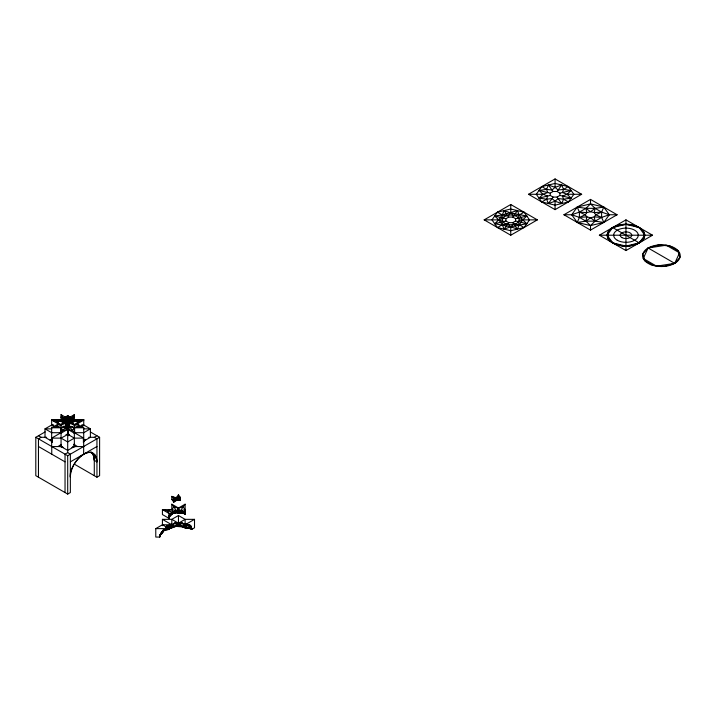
<?xml version="1.0" encoding="UTF-8"?>
<svg xmlns="http://www.w3.org/2000/svg" width="716" height="716" viewBox="0 0 716 716"><rect width="100%" height="100%" fill="white"/><g stroke="black" fill="none" stroke-linecap="round" stroke-linejoin="round"><path stroke-width="1.07" d="M77.247 446.292A9.398 5.424 0 0 1 74.348 446.56L67.698 450.4L61.057 446.56L61.057 424.758L67.698 422.512L68.271 420.086L72.397 420.408L72.397 423.63L69.649 423.63L67.698 424.758L65.756 423.63L62.999 423.63L62.954 420.382L64.923 419.272L66.302 419.37A1.486 1.128 -34.9 0 0 65.362 419.907M65.756 423.63L67.698 426.342L69.649 423.63L69.479 420.954L70.258 421.769A1.486 0.859 0 0 1 69.649 422.046A1.486 0.859 0 0 1 69.049 422.449M69.568 421.33C70.49 422.297 68.843 422.458 69.246 421.089L69.175 422.395L68.96 420.829M64.297 420.543L61.057 417.079L66.293 419.612L65.711 420.399L65.675 423.621L67.644 422.512A1.486 0.859 0 0 0 68.387 422.574M65.926 419.218L67.528 418.699L66.221 419.433A1.486 0.859 0 0 1 67.698 419.334L66.785 418.681L66.391 419.379A1.486 0.456 76.9 0 0 65.863 419.2L65.326 419.952L65.612 419.361M66.328 420.972L66.293 419.612L62.954 420.382L67.089 420.077L69.649 422.001L72.397 422.046L74.348 420.918L72.397 419.8L72.397 418.162L69.649 418.162L67.322 419.272L68.673 418.699C68.799 420.686 66.955 417.455 69.013 419.388A1.486 0.465 -76.6 0 1 69.524 419.209L70.052 419.961L69.434 419.334A1.486 1.128 -35.7 0 0 69.076 419.37A1.486 0.859 0 0 0 67.698 419.334A1.486 0.474 -76.2 0 0 67.116 418.905L66.149 419.021L67.116 418.905A1.486 0.456 76.9 0 0 66.561 419.325L66.391 419.379C65.299 419.898 67.107 418.09 66.937 419.272M74.267 432.133L74.24 432.84A5.093 2.945 0 0 1 74.043 433.055M171.903 514.034L174.606 512.468L178.436 512.468M61.263 431.417A5.084 3.84 -35.7 0 0 61.057 432.697L61.218 430.889L61.164 432.84L61.218 431.578L61.057 432.697L51.659 438.12L61.057 438.12L67.966 434.344A5.093 2.945 0 0 0 69.166 434.496M69.649 423.63L69.076 422.843L69.649 422.046L71.027 421.715L72.397 422.046L74.348 424.758L67.698 422.512L68.271 420.086L69.649 422.001L74.348 424.758L74.348 446.56L72.397 447.419M68.396 433.565L67.957 431.838L67.698 434.281L74.348 438.12L83.745 438.12L74.348 432.697A5.084 3.84 35.7 0 0 74.142 431.417M69.076 420.972L69.076 419.621L71.027 418.493L67.698 417.079L64.359 418.475L64.923 419.272L64.333 420.059L65.711 420.399L65.675 423.621L66.266 422.834L65.881 420.936L65.102 421.76A1.486 0.859 0 0 0 65.711 422.028A1.486 0.859 0 0 0 66.203 422.404M172.449 512.62L171.929 514.401A5.093 2.945 0 0 1 178.203 512.898L177.899 510.821L176.521 511.519A5.084 3.84 35.7 0 0 172.842 512.208M169.781 515.037L171.822 514.544L171.885 513.569L171.563 514.607A5.093 2.945 0 0 0 169.236 515.923M175.089 510.857A5.084 1.593 76.6 0 0 174.57 512.96L175.572 512.781L174.829 511.242L173.648 513.247L174.579 512.969L175.143 510.821L176.234 512.763L177.899 510.821L176.064 510.821L177.693 510.768M175.545 512.262L178.463 512.96L179.036 510.821L180.414 511.519A5.084 3.84 -35.7 0 1 185.113 514.544L185.113 504.198L178.463 508.038L176.521 511.519A5.084 1.593 -76.6 0 1 178.463 512.96L181.39 512.262M185.032 514.034L184.272 513.757L184.11 512.28L185.005 514.401A5.093 2.945 0 0 0 178.731 512.898L178.499 512.468M168.761 516.719L169.066 518.384A5.084 3.84 -35.7 0 1 173.764 513.112L171.822 509.631L171.822 504.198L178.463 508.038L180.414 511.519A5.084 1.593 76.6 0 0 178.463 512.96L178.4 511.976M51.919 442.399A9.398 5.424 0 0 1 51.659 441.137L51.883 439.015M62.999 447.419L61.057 446.56L61.281 444.439M69.076 424.731L69.649 426.647L67.698 429.358L61.057 433.198L65.756 426.647L66.328 424.731M159.829 536.069L163.311 529.903L162.425 533.223A9.398 5.424 0 0 0 159.668 537.063L155.775 537.063L155.775 528.614L162.425 524.783L171.822 524.783L162.425 519.351L162.425 525.687M168.224 528.211A9.398 5.424 0 0 1 171.822 527.799C171.339 523.396 176.002 522.25 179.322 523.593M174.767 500.117A2.757 1.593 60 0 0 174.57 500.985L175.805 500.573L176.521 499.392L175.348 499.661L173.764 502.113L175.143 499.723L176.521 499.858A2.757 2.246 0 0 0 173.764 502.113L171.822 499.392L171.822 496.385L178.463 498.631L180.414 497.504L178.463 494.792L176.521 497.504L176.521 500.52A2.757 1.593 0 0 0 173.764 502.113L173.764 497.504L176.521 497.504L178.463 496.385L180.414 497.504L180.414 500.52A2.757 1.593 0 0 0 176.521 500.52L174.686 500.52M171.822 504.198L176.521 510.75L171.822 509.631L162.425 509.631L162.425 514.544L169.066 518.384L169.701 516.155L171.634 513.426M64.377 426.432L65.756 426.011L66.328 426.897L61.057 427.774L56.358 426.647L58.3 423.935L58.3 420.918C60.484 420.847 64.87 423.8 66.114 421.08C67.071 422.834 64.789 422.279 65.782 421.321M169.728 514.544L171.822 514.544L171.983 513.515M51.973 442.542L51.973 439.15M162.425 524.783L169.066 528.614L169.066 529.384A9.398 7.67 0 0 0 159.668 537.063L160.93 533.223L163.722 529.822M69.255 420.095L69.362 420.596M190.34 525.571L189.812 528.524L191.754 529.384L194.51 527.799L194.51 519.351L185.113 519.351L178.463 515.52L171.822 519.351L162.425 519.351M65.756 421.706L65.899 422.225L66.114 421.08M66.677 421.411L67.483 421.42L67.644 422.512A1.486 0.465 -76.6 0 1 68.271 420.498L67.984 421.062L68.611 421.241L67.868 421.42L68.468 422.565L67.698 422.512A1.486 0.456 76.9 0 0 67.089 420.498L67.268 422.565L67.089 420.077L65.675 421.993L62.954 422.019L61.057 424.758L65.756 422.046L66.006 427.837M71.269 426.342A2.757 1.593 0 0 1 69.649 426.647L69.076 426.897L69.389 425.376M172.825 512.28L175.778 510.839L177.022 510.955L174.74 511.439L175.545 510.723L173.684 511.725L175.143 510.821L173.156 513.497L174.99 511.036L176.234 512.763M83.575 439.329A9.398 5.424 60 0 1 83.745 441.137L83.423 442.542L83.423 439.15L83.745 441.137A9.398 5.424 0 0 1 83.486 442.399M159.668 537.063L160.456 534.145M70.016 419.925A1.486 1.128 35.7 0 0 69.076 419.37L67.868 418.699L69.246 419.03A1.486 1.128 -35.7 0 0 68.271 418.905L69.246 419.03L68.673 418.699L68.468 419.272M178.203 507.975L178.203 512.898L178.302 511.609L177.55 512.817L178.051 511.036L176.906 512.737L177.899 510.821M169.227 517.274L168.958 518.232A5.093 2.945 0 0 1 168.806 516.594M69.452 422.234L69.461 421.393M60.081 432.392A5.093 2.945 0 0 0 60.797 432.634L61.12 431.524M183.779 512.692L185.113 514.544L184.486 512.62L181.587 510.768L183.735 511.94L184.272 513.757L181.945 511.036L181.354 512.781L178.731 512.898L178.535 511.976M66.114 420.086L66.991 420.811L67.698 419.737L68.056 420.784L67.34 420.784L67.698 419.737L65.997 420.587M174.641 500.072L176.521 500.52L177.094 499.258L178.463 499.061L178.821 500.081L178.114 500.081L178.463 499.034L179.841 499.258L180.414 500.52L178.463 500.054L175.805 500.573L176.521 499.607M497.468 227.545L510.759 230.722L524.049 227.545L529.563 219.866L524.049 212.196L510.759 209.018L497.468 212.196L491.964 219.866L497.468 227.545L502.265 224.77L503.402 221.629L498.748 219.866L484.177 219.866L510.759 204.516L537.349 219.866L510.759 235.215L484.177 219.866M524.049 212.196L519.261 214.961L518.124 218.112L522.778 219.866L537.349 219.866M541.779 201.966L555.07 205.143L568.361 201.966L573.865 194.287L568.361 186.616L555.07 183.439L541.779 186.616L536.266 194.287L541.779 201.966L546.568 199.191L547.704 196.05L543.05 194.287L528.489 194.287L555.07 178.937L581.652 194.287L555.07 209.636L528.489 194.287M568.361 186.616L563.564 189.382L562.427 192.532L567.081 194.287L581.652 194.287M67.34 420.784L67.698 419.845L68.056 420.784L67.698 420.229L67.34 420.784L68.208 419.88L69.434 420.158L66.328 419.961A1.486 0.474 -76.2 0 0 65.962 420.686M180.343 499.974L179.841 500.269L179.841 499.258L178.463 498.918L177.962 499.177L178.821 500.081L178.463 499.526L178.114 500.081L178.973 499.177L177.496 499.133L179.439 499.133L178.463 498.918L175.805 500.573M68.655 419.299L69.595 419.352M160.93 533.223L159.99 535.658L159.99 535.076M174.131 500.985L173.863 501.701L176.521 499.365L175.143 500.735L174.99 499.866L174.131 501.316L174.57 500.52M163.364 530.198L162.425 533.223L160.93 534.342L162.425 531.63L164.367 530.413L169.066 529.384A9.398 5.424 60 0 0 168.072 528.9M175.089 499.759A2.757 1.593 60 0 1 176.521 499.858L175.143 500.162L176.521 499.392L175.143 499.723L175.143 500.735M174.99 499.866L174.355 501.146L174.74 500.224L174.856 500.86M177.55 512.817L178.203 511.242M174.355 501.146L174.829 500.01M498.748 219.866L503.402 218.112L502.265 214.961L504.118 210.602L510.759 212.929L526.806 216.035L522.778 219.866L519.261 224.77L517.408 229.129L510.759 226.802L494.72 223.705L498.748 219.866L502.265 214.961L517.408 210.602L519.261 214.961L522.778 219.866L526.806 223.705L510.759 226.802L504.118 229.129L502.265 224.77L498.748 219.866L494.72 216.035L502.265 214.961L507.716 215.614L510.759 212.929L510.759 204.516M567.081 194.287L571.108 198.126L563.564 199.191L561.711 203.55L555.07 201.223L552.018 198.538L546.568 199.191L539.023 198.126L543.05 194.287L547.704 192.532L546.568 189.382L548.42 185.023L555.07 187.35L558.113 190.035L563.564 189.382L571.108 190.456L567.081 194.287L562.427 196.05L563.564 199.191L568.361 201.966M179.841 500.269L180.155 499.544M177.604 523.593L181.792 523.065L184.218 524.47L183.162 526.931L176.038 526.394L167.875 528.345M190.868 526.063L191.754 529.384A9.398 5.424 -60 0 0 185.113 525.544L188.433 524.658L190.868 526.063L189.812 528.524L185.113 527.799A9.398 5.424 0 0 0 171.822 527.799L168.69 527.799M648.114 248.005L643.245 258.485L656.536 266.164L674.696 263.354L679.967 257.375L678.15 250.752L669.934 246.009L658.46 244.962L648.114 248.005L642.834 253.983L644.651 260.606L652.867 265.35L664.341 266.397L674.696 263.354L679.556 252.873L666.265 245.194L648.114 248.005L674.696 263.354M66.677 418.762L66.391 419.379A1.486 1.119 36.4 0 0 65.899 419.325L65.612 419.692M169.146 517.829L169.701 516.155M178.114 500.081L178.463 499.338L178.821 500.081M169.585 515.314L168.725 517.104L171.419 514.231L173.764 513.112A5.084 1.593 76.6 0 0 173.621 512.916M161.673 532.427L159.99 535.658L162.425 531.63M171.849 514.061L169.146 515.618M170.999 514.822L171.724 513.497M168.824 517.856L170.444 515.117M60.233 432.419L61.084 432.106M178.731 512.898L178.633 511.609L179.376 512.817L178.884 511.036L180.029 512.737L179.036 510.821L180.692 512.763L181.792 510.821L183.251 511.725M69.076 426.897L69.577 426.029M162.648 531.37L160.93 534.342L163.794 529.822M65.505 427.837L65.756 427.416A5.084 1.593 76.6 0 1 66.042 427.864M69.398 427.837L69.649 420.408L69.076 419.621L72.397 420.408L69.076 418.958L69.434 419.504M68.673 419.836L67.698 419.621L66.991 420.811L68.414 420.811L69.076 419.961L66.328 419.961M177.756 500.108L178.463 498.927L179.179 500.108L179.841 499.258L178.463 498.9L177.094 499.258L177.756 500.108L178.463 499.034L179.179 500.108M163.713 530.207L162.738 531.818L162.738 531.236L162.425 533.223L159.57 534.87M171.822 523.96L169.388 527.978L167.687 525.804M177.98 523.172L176.038 526.394L178.463 525.302L180.897 526.394L178.955 523.172M66.677 420.641A1.486 1.128 -34.9 0 1 67.089 420.498L67.232 420.74M163.839 530.135L162.738 531.818L165.172 529.384A9.398 5.424 0 0 0 162.425 533.223L162.425 531.048M61.164 419.943L56.358 421.223L58.3 423.935L62.059 424.839M69.076 418.958L72.397 418.162L69.649 418.207L67.698 415.495L65.756 418.207L62.999 418.207L62.999 419.8L61.057 420.918L62.999 422.046L65.756 422.046M69.649 416.578L68.271 418.905A1.486 0.465 -76.6 0 1 68.843 419.334L69.649 416.578L67.698 417.697L67.116 418.905A1.486 1.119 36.4 0 0 65.988 419.155M73.336 424.839L77.095 423.935L79.046 421.223L74.348 420.095L74.348 414.671L72.397 417.383L68.638 418.287M71.099 420.543L74.348 417.079L68.271 418.493L65.774 416.56L65.747 418.153L66.561 419.325M72.397 419.8L77.095 420.918L77.095 423.935L79.046 426.647L74.348 427.774L72.397 430.486L67.698 429.358L62.999 430.486L61.057 427.774L51.659 427.774L51.659 446.56L61.057 446.56A9.398 5.424 0 0 0 63.438 447.563M83.441 441.557L84.667 439.857M175.143 500.162L175.545 499.598M175.805 499.938L176.521 499.526M171.867 513.694A5.084 1.593 76.6 0 0 171.822 514.544L173.156 512.692M185.113 504.198L180.414 510.75L185.113 509.631L183.162 506.919L178.463 508.038L173.764 506.919L171.822 509.631L167.123 510.75L169.066 513.462L173.764 512.343L162.425 509.631L169.066 513.462M167.848 529.518L168.206 529.017L169.066 529.384M170.605 525.678L170.963 525.186L171.822 525.544A9.398 7.67 0 0 0 165.96 527.227M504.118 229.129L508.763 222.658L512.763 222.658L515.601 221.029L526.806 223.705M494.72 216.035L505.926 218.711L508.763 217.073L512.763 217.073L517.408 210.602M546.568 199.191L548.42 203.55L553.065 197.079L557.075 197.079L559.903 195.441L571.108 198.126M543.05 194.287L539.023 190.456L550.237 193.132L553.065 191.494L557.075 191.494L561.711 185.023L563.564 189.382M563.931 214.755L571.717 214.755L577.221 207.076L590.512 203.899L603.803 207.076L609.307 214.755L617.094 214.755L590.512 199.406L563.931 214.755L590.512 230.105L617.094 214.755M590.512 203.899L595.112 208.347L601.61 212.097L609.307 214.755L603.803 222.425L590.512 225.603L577.221 222.425L571.717 214.755L579.414 212.097L585.912 208.347L590.512 203.899L590.512 199.406M612.663 227.545L607.159 235.215L608.591 239.368C617.72 248.622 636.112 248.658 644.114 238.025L644.114 232.405C635.951 221.521 615.966 221.521 607.803 232.405L607.803 238.025L608.591 239.368A18.795 10.856 0 0 0 618.767 245.239L625.954 246.071L633.15 245.239A18.795 10.856 0 0 0 643.326 239.368L644.758 235.215L643.326 231.062A18.795 10.856 0 0 0 633.15 225.191L625.954 224.368L618.767 225.191A18.795 10.856 0 0 0 608.591 231.062L607.159 235.215L612.663 242.894L621.094 245.695A18.795 10.856 0 0 0 630.823 245.695L639.254 242.894L644.114 238.025A18.795 10.856 0 0 0 644.114 232.405L639.254 227.545L630.823 224.734A18.795 10.856 0 0 0 621.094 224.734L612.663 227.545L607.803 232.405A18.795 10.856 0 0 0 607.803 238.025L612.663 242.894L625.954 246.071L639.254 242.894L644.758 235.215L639.254 227.545L625.954 224.368L612.663 227.545L639.254 242.894M180.692 512.763L181.945 511.036M171.822 524.685L169.388 527.978L171.822 525.992M178.463 523.101L176.038 526.394L178.463 524.407L180.897 526.394L178.463 522.734L176.038 526.394L178.463 523.754L180.897 526.394L179.072 523.924M185.113 524.685L187.547 527.978L185.113 523.96L189.812 525.079L187.547 527.978L185.113 525.992M191.199 526.797L189.812 528.524L191.646 528.462M170.005 515.314L171.196 513.864M61.057 417.079L67.698 419.334A1.486 0.465 76.6 0 1 68.271 418.905L68.96 418.905M68.843 419.334L69.434 419.334M67.268 422.565L67.573 421.796M180.414 511.519L181.148 510.839L182.195 511.439L181.39 510.723L182.759 511.51L180.414 511.519A5.084 1.593 -76.6 0 1 180.987 510.902M67.116 418.905L66.785 418.681M177.684 523.128L173.764 526.931L172.046 525.938M590.512 230.105L590.512 225.603L595.112 221.163L601.61 217.404L609.307 214.755M561.711 185.023L555.07 187.35L552.018 190.035L546.568 189.382L539.023 190.456M510.759 235.215L510.759 226.802L513.811 224.117L519.261 224.77L524.049 227.545M548.42 203.55L555.07 201.223L558.113 198.538L563.564 199.191M61.057 444.385L58.623 446.372L61.057 446.56A9.398 5.424 -60 0 1 61.218 444.752M174.606 512.468L173.648 513.247L174.99 511.036L175.572 512.781L174.57 512.96M83.325 438.872A9.398 7.67 0 0 1 83.745 441.137L85.24 440.009M67.197 423.648L68.208 423.648M90.735 451.93A18.795 10.856 -60 0 1 94.288 460.316L96.946 461.856C93.286 438.452 67.993 464.514 70.356 477.205A18.795 10.856 -60 0 1 83.647 454.177L83.745 427.774L77.095 423.935L75.261 423.935M174.167 511.51L175.348 510.768M165.826 527.388L170.963 525.186M64.852 417.401L67.698 415.754L70.553 417.401M60.135 423.935L58.3 423.935L51.659 427.774L61.102 425.51M68.647 417.965L74.348 414.671M65.04 492.554L65.04 454.177L67.698 452.646L70.356 454.177L70.356 492.554L67.698 494.085L35.8 475.666L35.8 437.297L45.108 431.927M74.348 417.079L70.454 419.29L71.027 420.086L69.076 421.205L66.266 421.196L65.711 420.399M46.674 437.297L41.116 437.297L38.458 438.836L38.458 477.205M61.057 427.774L62.355 427.022M63.805 426.181L62.999 426.647L65.756 426.647A2.757 1.593 0 0 0 66.266 426.879M68.351 427.398L71.027 426.432M81.866 420.677L83.745 419.594L83.745 425.922M77.095 423.935L83.745 420.095L74.24 419.943M80.899 426.664L83.745 425.018L90.395 428.857L90.395 437.297L83.745 441.137L83.521 439.015M74.348 438.12L67.698 441.96L61.057 438.12M88.721 437.297L94.288 437.297L96.946 435.767M35.8 437.297L67.698 455.716L99.605 437.297L99.605 475.666L96.946 477.205L74.348 464.156M70.356 461.856L96.946 446.507M599.373 235.215L625.954 219.866L652.545 235.215L625.954 250.564L599.373 235.215L652.545 235.215M173.845 511.564L175.143 510.821M176.02 510.955L175.304 511.367L176.521 511.519L176.02 510.955A5.084 1.593 76.6 0 1 176.521 511.519M191.754 529.384A9.398 5.424 0 0 0 185.113 527.799L185.113 519.351L178.463 523.19L171.822 519.351L171.822 527.799L173.72 526.699M185.113 524.783L194.51 519.351M184.218 524.47L184.889 525.938L183.162 526.931L179.251 523.128M191.53 527.531L189.812 528.524L189.812 525.079M66.758 418.86L67.268 418.744M65.863 420.99A1.486 0.474 -76.2 0 0 65.711 422.028L67.644 420.874L67.644 422.512A1.486 0.859 0 0 1 66.955 422.565M178.973 499.177L176.521 500.52A2.757 1.593 60 0 1 178.463 499.392L180.414 500.52A2.757 1.593 -60 0 0 178.463 499.392L177.962 499.177M180.181 523.226L178.463 523.96A9.398 5.424 60 0 0 171.822 527.799M67.197 419.88L68.208 419.88L67.197 419.88L67.698 420.095A2.757 1.593 -60 0 1 69.13 419.997M522.778 219.866L518.124 221.629L519.261 224.77M83.745 428.857L90.395 428.857L83.745 432.697L74.348 432.697L74.187 431.578L74.24 432.84L75.162 432.419M182.329 512.468L181.354 512.781L181.792 510.821A5.084 1.593 -76.6 0 1 182.356 512.96L183.287 513.247L182.097 511.242L182.356 512.96L183.287 513.247L182.195 511.609L181.354 512.781L182.347 512.969L182.329 512.468L183.287 513.247L182.294 511.976L181.354 512.781L182.356 512.96M173.764 523.494L175.644 523.029L173.764 523.494L173.764 526.931L172.708 524.47M68.476 421.241L67.734 422.941A5.084 1.593 -76.6 0 0 66.964 421.205M539.023 198.126L550.237 195.441L553.065 197.079M557.075 191.494L559.903 193.132L571.108 190.456M494.72 223.705L505.926 221.029L508.763 222.658M512.763 217.073L515.601 218.711L526.806 216.035M66.302 418.95L62.99 418.135L69.076 417.365M62.999 419.8L58.3 420.918L62.999 420.918M72.397 422.046L77.095 420.918L72.397 420.918M77.149 421.679L83.745 420.095M81.866 425.465L83.745 425.018L81.66 425.018M72.808 446.927L74.858 446.435M519.261 214.961L513.811 215.614L510.759 212.929M502.265 224.77L507.716 224.117L510.759 226.802M66.141 434.505L67.698 434.281A5.084 1.593 -76.6 0 1 67.957 431.838M71.967 447.563A9.398 5.424 0 0 0 74.348 446.56L76.782 446.372L74.348 444.385M51.659 425.922L51.659 419.594L61.057 419.594M74.348 419.594L83.745 419.594M58.3 423.935L51.659 420.095L61.057 420.095L61.057 414.671L65.8 417.41M68.127 420.748L68.271 420.498A1.486 1.128 35.7 0 1 68.673 420.65M67.984 421.062L68.557 421.062M68.673 421.42L67.868 421.42L68.074 422.565L67.716 422.171M53.745 425.018L51.659 425.018L45.01 428.857L45.01 437.297L51.659 441.137A9.398 7.67 0 0 1 51.892 439.427M69.139 426.879A2.757 1.593 0 0 0 69.649 426.647L72.397 426.647M69.13 424.821A2.757 1.593 60 0 1 69.649 426.647L74.348 427.774L83.745 427.774L74.303 425.51M51.659 428.857L45.01 428.857L51.659 432.697L61.057 432.697A5.084 1.593 -76.6 0 1 61.191 430.987M74.052 444.126A9.398 5.424 60 0 1 74.348 446.56L83.745 446.56M183.162 523.494L181.282 523.047L183.162 523.494L183.162 526.931L185.113 527.799L188.245 527.799M155.775 528.614L169.066 528.614M66.794 421.053L67.367 421.053M65.04 426.593L67.053 427.398M66.23 434.496A5.093 2.945 0 0 0 67.438 434.344L67.671 433.699L69.264 434.505M173.514 512.826L172.547 512.96L172.547 513.542L171.983 513.032M65.944 419.316L66.633 418.824L66.749 419.299M185.113 524.98L185.972 525.186L185.113 524.407L187.637 524.738L185.113 523.861L189.122 524.873L185.113 523.861M66.552 418.233L62.999 417.383L61.057 414.671M51.659 420.095L58.256 421.679M53.539 425.465L51.659 425.018L54.505 426.664M60.547 446.435L62.587 446.927M185.113 524.407L186.831 524.819M66.928 421.241L67.671 422.941A5.084 1.593 76.6 0 1 68.324 421.25M571.717 214.755L579.414 217.404L585.912 221.163L590.512 225.603M176.745 523.226L178.463 523.96A9.398 5.424 -60 0 1 185.113 527.799L184.889 525.938M541.779 186.616L546.568 189.382M497.468 212.196L502.265 214.961M90.297 431.927L99.605 437.297M94.288 437.297L96.946 438.836L96.946 477.205M73.05 427.022L74.348 427.774M51.659 419.594L53.539 420.677M91.281 452.226L93.053 453.246M171.822 499.392L173.12 500.144M91.093 452.369L95.165 455.206M92.507 453.675L93.832 456.611L96.49 458.142M38.458 435.767L41.116 437.297M183.215 526.699L185.113 527.799M38.458 446.507L65.04 461.856M50.165 440.009L51.659 441.137A9.398 5.424 -60 0 1 51.821 439.329M69.649 426.011L70.356 426.593M181.792 510.821L183.779 513.497L183.735 511.94M548.42 185.023L553.065 191.494M557.075 197.079L561.711 203.55M504.118 210.602L508.763 217.073M512.763 222.658L517.408 229.129M69.649 426.647L74.348 433.198L67.698 429.358L65.756 426.647A2.757 1.593 0 0 1 64.136 426.342M50.738 439.857L51.964 441.557M69.175 419.442L68.673 418.699L69.013 419.388M67.698 419.737L68.414 420.811L67.698 419.63M169.227 515.099L169.558 515.601M69.354 427.864A5.084 1.593 -76.6 0 1 69.649 427.416L69.9 427.837M74.312 432.106L74.607 432.634A5.093 2.945 0 0 0 75.323 432.392M170.927 513.318L171.419 514.231M68.056 420.784L67.698 420.041A2.757 1.593 60 0 0 66.275 419.997M176.78 499.544L177.094 500.269M178.723 511.242L179.376 512.817M67.778 421.796L68.074 422.565M74.607 432.634L74.607 427.712M166.595 525.571L167.123 528.524M67.769 433.117L67.966 434.344L67.966 429.421M68.118 431.193L68.45 433.35M69.604 421.715L69.649 422.046A1.486 1.128 35.7 0 0 69.13 420.972M93.832 456.611L94.288 460.316M184.486 512.62L184.639 514.079M74.124 444.439L74.348 446.56M169.298 524.738L169.388 525.812L171.822 525.544A9.398 5.424 60 0 0 171.321 525.284M172.216 513.068L172.296 514.079M184.952 513.515L185.005 514.401L185.005 509.479M74.276 431.524L74.348 432.697A5.084 1.593 76.6 0 0 74.213 430.987M67.868 432.482L67.966 434.344M61.137 432.133L61.164 432.84L61.164 427.926M70.338 421.089L70.356 421.679M65.89 421.384L65.899 422.225M625.954 219.866L625.954 250.564M559.903 193.132L559.903 195.441M555.07 178.937L555.07 187.35M555.07 201.223L555.07 209.636M550.237 193.132L550.237 195.441M515.601 218.711L515.601 221.029M505.926 218.711L505.926 221.029M178.463 494.792L178.463 500.054M178.463 508.038L178.463 512.96M178.463 515.52L178.463 526.206M168.958 513.318L169.066 518.384M167.123 525.947L167.123 527.665M94.288 458.124L94.288 475.666M67.966 420.417L67.966 422.386M67.698 415.495L67.698 417.5M67.698 417.697L67.698 452.646M67.698 455.716L67.698 494.085M67.438 429.421L67.698 434.281A5.084 1.593 76.6 0 0 67.617 432.938M60.797 427.712L60.797 432.634M51.749 446.507L51.749 454.177M83.647 454.177A18.795 10.856 -60 0 1 96.946 461.856M69.076 420.032A1.486 0.465 76.6 0 1 69.398 420.695M69.497 421.008A1.486 0.465 76.6 0 1 69.649 422.046M65.756 426.647A2.757 1.593 -60 0 1 66.275 424.821M66.848 420.838A2.757 1.593 0 0 1 68.342 420.802M68.199 435.355A9.398 5.424 60 0 1 68.691 435.704M66.185 428.123A5.084 1.593 76.6 0 1 66.328 428.401M69.649 427.416A5.084 1.593 76.6 0 1 69.792 427.631M61.057 446.56A9.398 5.424 0 0 1 58.148 446.292M65.46 427.864A5.084 1.593 -76.6 0 1 65.756 427.416M51.659 441.137A9.398 5.424 0 0 1 50.29 440.134M85.786 439.373A9.398 5.424 0 0 1 85.472 439.758M85.114 440.134A9.398 5.424 0 0 1 83.745 441.137M68.271 420.498A1.486 0.465 76.6 0 1 68.396 420.704M65.711 422.028A1.486 1.128 -34.9 0 1 66.23 420.963M66.955 420.704A1.486 0.474 -76.2 0 1 67.089 420.498M171.822 514.544A5.084 3.84 35.7 0 1 171.938 513.649M173.415 513.032A5.084 3.84 35.7 0 1 173.764 513.112M163.069 530.422A9.398 7.67 0 0 0 162.425 533.223A9.398 5.424 60 0 1 162.72 531.129M162.881 530.681A9.398 5.424 60 0 1 163.078 530.27M586.816 216.885L585.912 221.163L577.221 222.425L579.414 217.404L579.414 212.097L577.221 207.076L585.912 208.347L595.112 208.347L603.803 207.076L601.61 212.097L601.61 217.404L603.803 222.425L595.112 221.163L585.912 221.163L590.512 217.771L594.217 216.885L601.61 217.404L595.748 214.755L594.217 212.616L590.512 211.73L585.912 208.347L586.816 212.616L585.276 214.755L579.414 217.404L586.816 216.885L590.512 217.771L595.112 221.163L594.217 216.885L595.748 214.755L601.61 212.097L594.217 212.616L595.112 208.347L590.512 211.73L586.816 212.616L579.414 212.097L585.276 214.755L586.816 216.885M174.74 511.609L173.648 513.247L174.641 511.976L175.572 512.781L174.74 511.609M504.664 216.348L502.14 219.866L504.664 223.392L510.759 224.851L516.862 223.392L519.386 219.866L516.862 216.348L510.759 214.889L504.664 216.348M180.915 510.955L180.164 511.242L181.023 511.448L179.913 510.955L181.631 511.367L180.915 510.955M176.521 499.097L173.764 499.097L171.822 496.385L176.521 499.097M67.116 418.493L65.747 418.153L65.774 416.56L67.116 418.493M621.837 237.596A5.826 3.365 0 0 0 631.584 236.083A5.826 3.365 0 0 0 624.45 231.966A5.826 3.365 0 0 0 621.837 237.596M617.255 240.245A12.306 7.106 0 0 0 637.849 237.059A12.306 7.106 0 0 0 622.768 228.35A12.306 7.106 0 0 0 617.255 240.245M650.96 264.705A18.795 10.856 0 0 0 680.164 256.391A18.795 10.856 0 0 0 653.09 245.946A18.795 10.856 0 0 0 650.96 264.705"/></g></svg>
